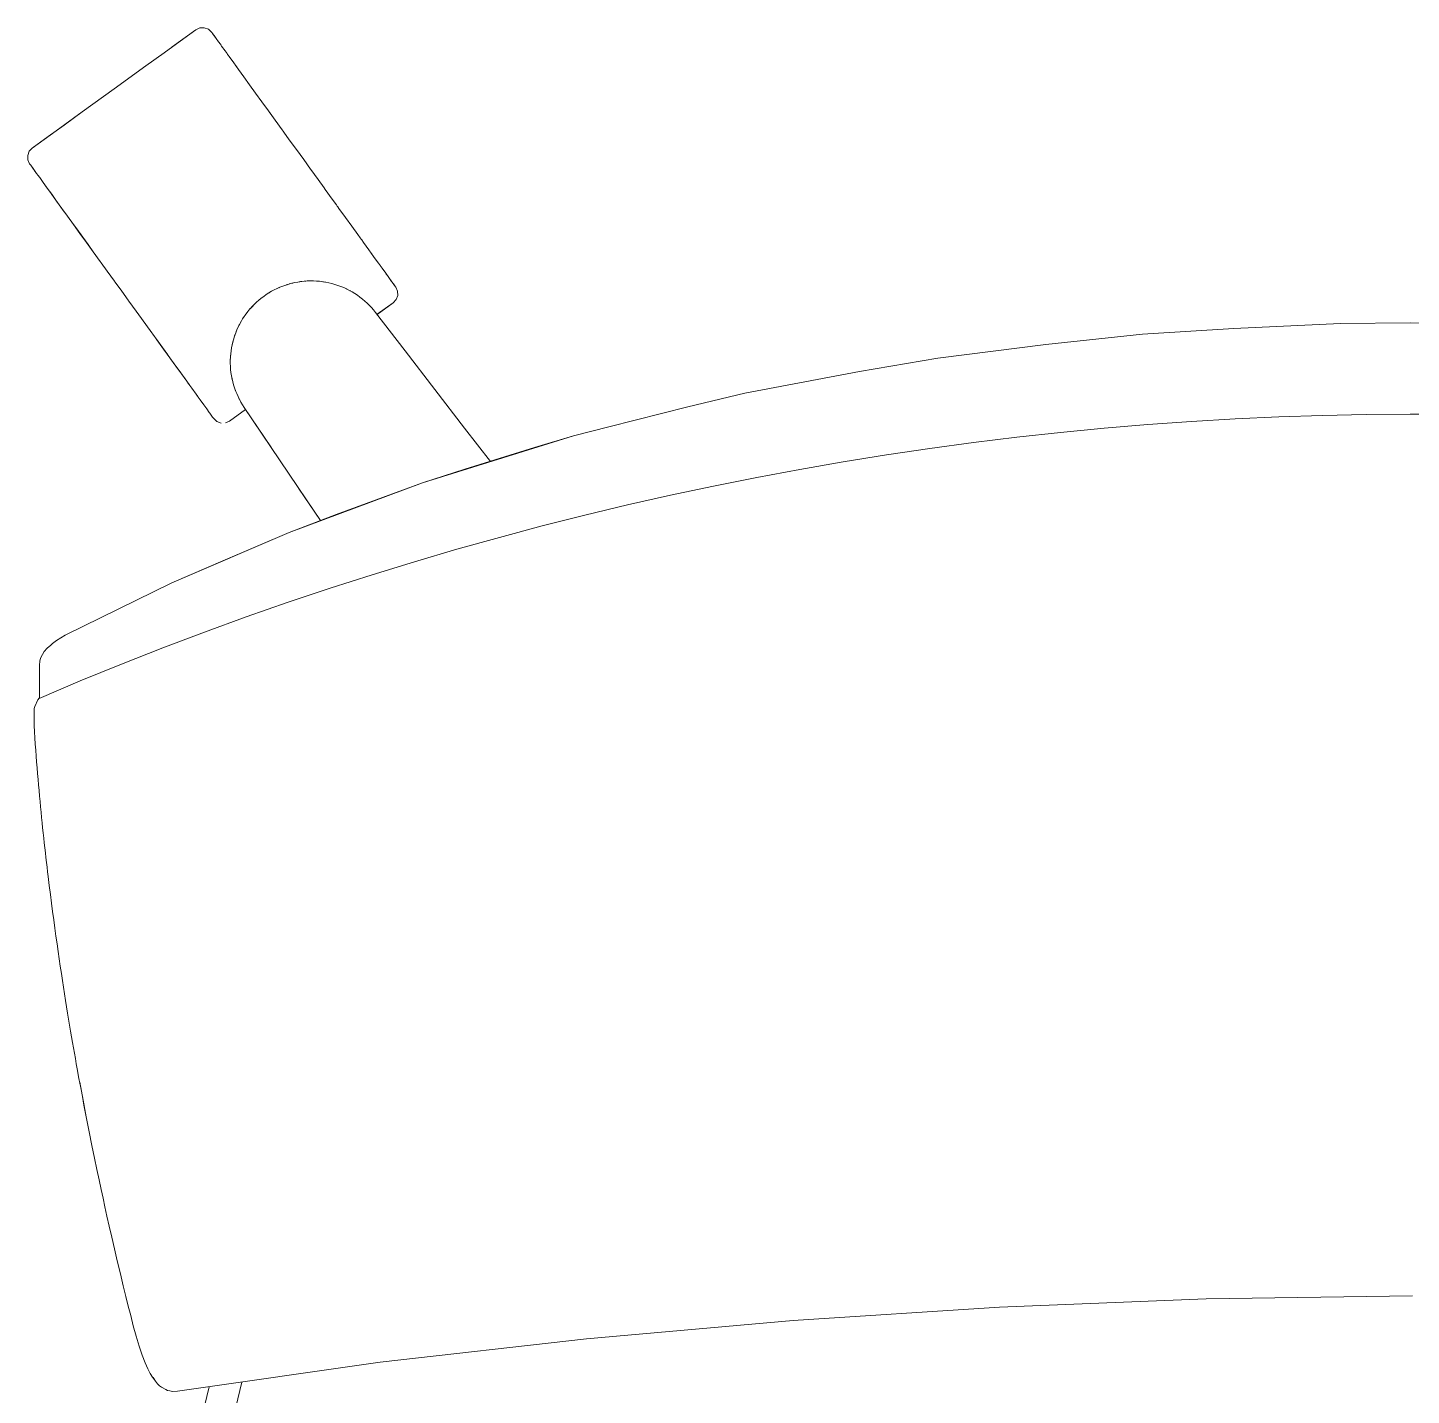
# Model space of a CAD drawing. Header units: inches. Extents: x 14 to 610, y 9 to 600.
# Drawn here: x 455.26 to 464.62, y 552.11 to 561.36 of the extents above; entities that cross this region are included whole.
import ezdxf
from ezdxf.enums import TextEntityAlignment as Align

# ---------------------------------------------------------------- set-up
doc = ezdxf.new("R2010")
doc.units = ezdxf.units.IN
doc.header["$MEASUREMENT"] = 0
doc.layers.add('A-FURN', color=7, linetype='Continuous')
doc.styles.get("Standard").update_dxf_attribs({"font": 'arial.ttf'})

# ---------------------------------------------------------------- blocks, each defined once
blk = doc.blocks.new('P_5CS712HBBK')
at = {"color": 0, "linetype": 'Continuous', "lineweight": 0}
for p, q in [((-8.2846, 25.7792), (-8.4462, 25.6624)), ((-8.2846, 25.7792), (-8.3923, 25.7014)), ((-8.2576, 25.7916), (-8.2846, 25.7792)), ((-8.2846, 25.7792), (-8.2576, 25.7916)), ((-8.228, 25.7927), (-8.2576, 25.7916)), ((-8.2576, 25.7916), (-8.228, 25.7927)), ((-8.2002, 25.7823), (-8.228, 25.7927)), ((-8.228, 25.7927), (-8.2002, 25.7823)), ((-8.1785, 25.7622), (-8.2002, 25.7823)), ((-8.2002, 25.7823), (-8.1785, 25.7622)), ((-8.1766, 25.7595), (-8.1785, 25.7622)), ((-8.1708, 25.7515), (-8.1766, 25.7595)), ((-8.1716, 25.7525), (-8.1718, 25.7529)), ((-8.148, 25.72), (-8.1716, 25.7525)), ((-8.1555, 25.7303), (-8.1716, 25.7525)), ((-8.1613, 25.7383), (-8.1708, 25.7515)), ((-8.5001, 25.6235), (-8.3923, 25.7014)), ((-8.148, 25.72), (-8.1613, 25.7383)), ((-8.1508, 25.7239), (-8.1521, 25.7257)), ((-8.1498, 25.7224), (-8.1508, 25.7239)), ((-8.1505, 25.7234), (-8.1508, 25.7239)), ((-8.1311, 25.6965), (-8.148, 25.72)), ((-8.1193, 25.6802), (-8.1311, 25.6965)), ((-8.1311, 25.6965), (-8.1311, 25.6965)), ((-8.1168, 25.6768), (-8.1193, 25.6802)), ((-8.1147, 25.6738), (-8.1168, 25.6768)), ((-8.1106, 25.6682), (-8.1164, 25.6762)), ((-8.0867, 25.6351), (-8.1106, 25.6682)), ((-8.6232, 25.5345), (-8.5001, 25.6235)), ((-8.0737, 25.6172), (-8.0867, 25.6351)), ((-8.0703, 25.6124), (-8.0737, 25.6172)), ((-8.0669, 25.6077), (-8.0703, 25.6124)), ((-8.0596, 25.5975), (-8.0669, 25.6077)), ((-8.0293, 25.5556), (-8.0596, 25.5975)), ((-8.8387, 25.3788), (-8.6232, 25.5345)), ((-8.6232, 25.5345), (-8.8387, 25.3788)), ((-8.0122, 25.5321), (-8.0293, 25.5556)), ((-8.0122, 25.5321), (-8.0163, 25.5377)), ((-7.9961, 25.5097), (-8.0122, 25.5321)), ((-8.0086, 25.527), (-8.0122, 25.5321)), ((-7.9602, 25.46), (-7.9961, 25.5097)), ((-9.0542, 25.2231), (-8.8387, 25.3788)), ((-8.8387, 25.3788), (-9.0542, 25.2231)), ((-7.9218, 25.4068), (-7.9602, 25.46)), ((-7.9602, 25.46), (-7.9602, 25.46)), ((-7.944, 25.4376), (-7.9602, 25.46)), ((-7.9384, 25.4298), (-7.944, 25.4376)), ((-7.8811, 25.3506), (-7.9218, 25.4068)), ((-7.8384, 25.2915), (-7.8811, 25.3506)), ((-7.8671, 25.3312), (-7.8711, 25.3367)), ((-7.8608, 25.3225), (-7.8671, 25.3312)), ((-7.794, 25.2301), (-7.8384, 25.2915)), ((-7.8384, 25.2915), (-7.794, 25.2301)), ((-9.0542, 25.2231), (-9.2312, 25.0952)), ((-9.1773, 25.1341), (-9.0542, 25.2231)), ((-7.7481, 25.1666), (-7.794, 25.2301)), ((-7.7832, 25.2151), (-7.7865, 25.2197)), ((-7.7771, 25.2066), (-7.7832, 25.2151)), ((-9.3928, 24.9784), (-9.2312, 25.0952)), ((-9.2851, 25.0563), (-9.1773, 25.1341)), ((-7.701, 25.1014), (-7.7481, 25.1666)), ((-7.6942, 25.092), (-7.701, 25.1014)), ((-7.6942, 25.092), (-7.6964, 25.095)), ((-9.3928, 24.9784), (-9.2851, 25.0563)), ((-7.6893, 25.0852), (-7.6942, 25.092)), ((-7.6531, 25.035), (-7.6893, 25.0851)), ((-7.6045, 24.9678), (-7.6531, 25.035)), ((-9.4233, 24.9289), (-9.413, 24.9567)), ((-9.413, 24.9567), (-9.4233, 24.9289)), ((-9.4222, 24.8993), (-9.4233, 24.9289)), ((-9.4233, 24.9289), (-9.4222, 24.8993)), ((-9.413, 24.9567), (-9.3928, 24.9784)), ((-9.3928, 24.9784), (-9.413, 24.9567)), ((-7.5556, 24.9002), (-7.6045, 24.9678)), ((-7.6022, 24.9646), (-7.6029, 24.9657)), ((-7.6021, 24.9645), (-7.6022, 24.9646)), ((-7.6, 24.9617), (-7.6022, 24.9646)), ((-9.4099, 24.8723), (-9.4222, 24.8993)), ((-9.4222, 24.8993), (-9.4099, 24.8723)), ((-9.4099, 24.8723), (-9.408, 24.8697)), ((-9.408, 24.8697), (-9.4022, 24.8617)), ((-9.406, 24.8669), (-9.4029, 24.8627)), ((-9.3822, 24.834), (-9.4029, 24.8627)), ((-9.4022, 24.8617), (-9.3927, 24.8485)), ((-9.3927, 24.8485), (-9.3835, 24.8358)), ((-9.3625, 24.8067), (-9.3822, 24.834)), ((-9.3822, 24.834), (-9.3794, 24.8301)), ((-9.3794, 24.8301), (-9.3625, 24.8067)), ((-7.5091, 24.8358), (-7.5556, 24.9002)), ((-7.5091, 24.8358), (-7.5113, 24.8389)), ((-7.5083, 24.8347), (-7.5091, 24.8358)), ((-7.5068, 24.8326), (-7.5083, 24.8347)), ((-7.4582, 24.7654), (-7.5068, 24.8326)), ((-9.3625, 24.8067), (-9.3625, 24.8067)), ((-9.3625, 24.8067), (-9.342, 24.7784)), ((-9.3482, 24.787), (-9.3507, 24.7904)), ((-9.3461, 24.784), (-9.3482, 24.787)), ((-9.342, 24.7784), (-9.3181, 24.7453)), ((-9.3181, 24.7453), (-9.2909, 24.7077)), ((-9.3016, 24.7226), (-9.3051, 24.7273)), ((-9.2983, 24.718), (-9.3016, 24.7226)), ((-7.4171, 24.7085), (-7.4582, 24.7654)), ((-9.2909, 24.7077), (-9.2606, 24.6658)), ((-9.2436, 24.6422), (-9.2762, 24.6873)), ((-9.2606, 24.6658), (-9.2274, 24.6199)), ((-9.2319, 24.6261), (-9.2436, 24.6422)), ((-9.239, 24.6359), (-9.2436, 24.6422)), ((-9.2319, 24.6261), (-9.1754, 24.5478)), ((-7.417, 24.7084), (-7.422, 24.7152)), ((-7.4102, 24.699), (-7.417, 24.7084)), ((-7.4149, 24.7054), (-7.417, 24.7084)), ((-7.3632, 24.6339), (-7.4102, 24.699)), ((-7.3342, 24.5938), (-7.3632, 24.6339)), ((-9.2274, 24.6199), (-9.2274, 24.6199)), ((-9.2274, 24.6199), (-9.1915, 24.5702)), ((-9.1754, 24.5478), (-9.1915, 24.5702)), ((-9.1915, 24.5702), (-9.1531, 24.517)), ((-9.1697, 24.54), (-9.1754, 24.5478)), ((-7.3281, 24.5853), (-7.3342, 24.5938)), ((-7.3248, 24.5807), (-7.3281, 24.5853)), ((-7.3173, 24.5704), (-7.3248, 24.5807)), ((-7.2729, 24.5089), (-7.3173, 24.5704)), ((-9.1531, 24.517), (-9.1125, 24.4608)), ((-9.0984, 24.4414), (-9.1125, 24.4608)), ((-9.1125, 24.4608), (-9.0698, 24.4017)), ((-9.0146, 24.3253), (-9.0984, 24.4414)), ((-7.2302, 24.4498), (-7.2729, 24.5089)), ((-7.2442, 24.4692), (-7.2504, 24.4779)), ((-7.2402, 24.4637), (-7.2442, 24.4692)), ((-7.1895, 24.3936), (-7.2302, 24.4498)), ((-9.0698, 24.4017), (-9.0254, 24.3402)), ((-7.1729, 24.3706), (-7.1895, 24.3936)), ((-7.1673, 24.3628), (-7.1729, 24.3705)), ((-7.163, 24.3569), (-7.1673, 24.3628)), ((-7.1511, 24.3404), (-7.163, 24.3569)), ((-9.0254, 24.3402), (-8.9795, 24.2767)), ((-8.9795, 24.2767), (-9.0146, 24.3253)), ((-8.9795, 24.2767), (-8.9324, 24.2116)), ((-7.1152, 24.2907), (-7.1511, 24.3404)), ((-7.0991, 24.2684), (-7.1152, 24.2907)), ((-7.099, 24.2684), (-7.1036, 24.2747)), ((-7.082, 24.2448), (-7.099, 24.2684)), ((-7.0949, 24.2627), (-7.099, 24.2684)), ((-8.9324, 24.2116), (-8.9256, 24.2022)), ((-8.9256, 24.2022), (-8.9278, 24.2052)), ((-8.9206, 24.1953), (-8.9256, 24.2022)), ((-8.9255, 24.2021), (-8.8844, 24.1452)), ((-7.0517, 24.2029), (-7.082, 24.2448)), ((-7.041, 24.188), (-7.0517, 24.2029)), ((-7.041, 24.188), (-7.0444, 24.1927)), ((-7.0375, 24.1832), (-7.041, 24.188)), ((-7.0246, 24.1653), (-7.0375, 24.1832)), ((-7.0007, 24.1322), (-7.0246, 24.1653)), ((-8.8844, 24.1452), (-8.8359, 24.078)), ((-8.8359, 24.078), (-8.8336, 24.0748)), ((-8.8336, 24.0748), (-8.8343, 24.0759)), ((-8.8336, 24.0748), (-8.8336, 24.0748)), ((-8.8313, 24.0717), (-8.8336, 24.0748)), ((-8.8313, 24.0717), (-8.787, 24.0104)), ((-7.6566, 24.0584), (-7.6362, 24.0639)), ((-7.6362, 24.0639), (-7.6156, 24.0686)), ((-7.6287, 24.0658), (-7.6344, 24.0643)), ((-7.6322, 24.0648), (-7.6287, 24.0658)), ((-7.6287, 24.0658), (-7.6237, 24.0667)), ((-7.6156, 24.0686), (-7.5948, 24.0725)), ((-7.5948, 24.0725), (-7.574, 24.0756)), ((-7.5948, 24.0725), (-7.5869, 24.0739)), ((-7.5869, 24.0739), (-7.577, 24.0752)), ((-7.5869, 24.0739), (-7.5821, 24.0744)), ((-7.5843, 24.0741), (-7.5869, 24.0739)), ((-7.5756, 24.0754), (-7.577, 24.0752)), ((-7.574, 24.0756), (-7.567, 24.0765)), ((-7.5529, 24.0779), (-7.567, 24.0765)), ((-7.5529, 24.0779), (-7.5319, 24.0794)), ((-7.5447, 24.0786), (-7.5483, 24.0782)), ((-7.5477, 24.0783), (-7.5447, 24.0786)), ((-7.5447, 24.0786), (-7.5411, 24.0788)), ((-7.5319, 24.0794), (-7.5256, 24.0796)), ((-7.5107, 24.0801), (-7.5256, 24.0796)), ((-7.5107, 24.0801), (-7.4896, 24.0799)), ((-7.5107, 24.0801), (-7.5024, 24.0801)), ((-7.5024, 24.0801), (-7.5024, 24.0801)), ((-7.5009, 24.08), (-7.5024, 24.0801)), ((-7.5024, 24.0801), (-7.5024, 24.0801)), ((-7.4896, 24.0799), (-7.4685, 24.079)), ((-7.4685, 24.079), (-7.4474, 24.0772)), ((-7.4474, 24.0772), (-7.4264, 24.0746)), ((-7.4264, 24.0746), (-7.4055, 24.0713)), ((-7.4264, 24.0746), (-7.4121, 24.0724)), ((-7.4213, 24.0738), (-7.4206, 24.0738)), ((-7.4206, 24.0738), (-7.4199, 24.0736)), ((-7.4108, 24.0721), (-7.4121, 24.0724)), ((-7.4055, 24.0713), (-7.3848, 24.0671)), ((-7.3848, 24.0671), (-7.3642, 24.0621)), ((-6.9802, 24.1039), (-7.0007, 24.1322)), ((-6.9944, 24.1236), (-6.9966, 24.1266)), ((-6.992, 24.1202), (-6.9944, 24.1236)), ((-6.9633, 24.0804), (-6.9802, 24.1039)), ((-6.9604, 24.0766), (-6.9802, 24.1039)), ((-6.95, 24.0621), (-6.9633, 24.0804)), ((-6.9397, 24.0479), (-6.9604, 24.0766)), ((-8.787, 24.0104), (-8.7427, 23.949)), ((-7.843, 23.9626), (-7.8262, 23.9753)), ((-7.8262, 23.9753), (-7.8089, 23.9874)), ((-7.8262, 23.9753), (-7.823, 23.9776)), ((-7.823, 23.9776), (-7.8211, 23.9789)), ((-7.823, 23.9776), (-7.8213, 23.9787)), ((-7.8221, 23.9782), (-7.823, 23.9776)), ((-7.8122, 23.9851), (-7.8115, 23.9856)), ((-7.8115, 23.9856), (-7.811, 23.9859)), ((-7.8089, 23.9874), (-7.7912, 23.9988)), ((-7.7912, 23.9988), (-7.773, 24.0095)), ((-7.7888, 24.0002), (-7.7875, 24.001)), ((-7.7855, 24.0021), (-7.7875, 24.001)), ((-7.773, 24.0095), (-7.7545, 24.0195)), ((-7.7545, 24.0195), (-7.7355, 24.0287)), ((-7.7416, 24.0257), (-7.7404, 24.0264)), ((-7.7404, 24.0264), (-7.7394, 24.0268)), ((-7.7355, 24.0287), (-7.7162, 24.0373)), ((-7.7239, 24.0339), (-7.7209, 24.0353)), ((-7.7186, 24.0363), (-7.7209, 24.0353)), ((-7.7162, 24.0373), (-7.6966, 24.0451)), ((-7.6966, 24.0451), (-7.6767, 24.0521)), ((-7.6767, 24.0521), (-7.6566, 24.0584)), ((-7.6767, 24.0521), (-7.6699, 24.0543)), ((-7.6699, 24.0543), (-7.6628, 24.0565)), ((-7.6699, 24.0543), (-7.6671, 24.0551)), ((-7.6686, 24.0547), (-7.6699, 24.0543)), ((-7.665, 24.0558), (-7.6641, 24.0562)), ((-7.6641, 24.0562), (-7.6629, 24.0564)), ((-7.6537, 24.0592), (-7.6504, 24.0602)), ((-7.6414, 24.0625), (-7.6504, 24.0602)), ((-7.3642, 24.0621), (-7.3439, 24.0563)), ((-7.3439, 24.0563), (-7.3237, 24.0497)), ((-7.3439, 24.0563), (-7.3244, 24.05)), ((-7.3413, 24.0555), (-7.3408, 24.0554)), ((-7.3408, 24.0554), (-7.34, 24.0551)), ((-7.3242, 24.0499), (-7.3244, 24.05)), ((-7.3237, 24.0497), (-7.3039, 24.0424)), ((-7.3039, 24.0424), (-7.2843, 24.0343)), ((-7.2843, 24.0343), (-7.2651, 24.0254)), ((-7.2651, 24.0254), (-7.2462, 24.0158)), ((-7.2648, 24.0253), (-7.2646, 24.0252)), ((-7.2646, 24.0252), (-7.2642, 24.025)), ((-7.2462, 24.0158), (-7.2277, 24.0055)), ((-7.2439, 24.0146), (-7.2415, 24.0134)), ((-7.2398, 24.0123), (-7.2415, 24.0134)), ((-7.2277, 24.0055), (-7.2096, 23.9945)), ((-7.2096, 23.9945), (-7.1919, 23.9828)), ((-7.1943, 23.9844), (-7.1937, 23.9841)), ((-7.1937, 23.9841), (-7.1934, 23.9838)), ((-7.1919, 23.9828), (-7.1748, 23.9705)), ((-7.1748, 23.9705), (-7.1581, 23.9574)), ((-6.9404, 24.0489), (-6.95, 24.0621)), ((-6.95, 24.0621), (-6.95, 24.0621)), ((-6.9347, 24.0409), (-6.9404, 24.0489)), ((-6.9347, 24.0409), (-6.9397, 24.0479)), ((-6.9347, 24.0409), (-6.9397, 24.0479)), ((-6.9328, 24.0383), (-6.9347, 24.0409)), ((-6.9204, 24.0113), (-6.9328, 24.0383)), ((-6.9328, 24.0383), (-6.9204, 24.0113)), ((-6.9297, 23.9539), (-6.9193, 23.9817)), ((-6.9193, 23.9817), (-6.9297, 23.9539)), ((-6.9193, 23.9817), (-6.9204, 24.0113)), ((-6.9204, 24.0113), (-6.9193, 23.9817)), ((-8.7405, 23.946), (-8.7427, 23.949)), ((-8.7405, 23.9461), (-8.7405, 23.946)), ((-8.7397, 23.9449), (-8.7405, 23.946)), ((-8.7405, 23.946), (-8.7381, 23.9428)), ((-8.7381, 23.9428), (-8.6896, 23.8755)), ((-7.9324, 23.8738), (-7.9189, 23.89)), ((-7.9189, 23.89), (-7.9049, 23.9057)), ((-7.9186, 23.8903), (-7.9157, 23.894)), ((-7.9157, 23.894), (-7.9036, 23.9071)), ((-7.9157, 23.894), (-7.9093, 23.9007)), ((-7.9049, 23.9057), (-7.8902, 23.9208)), ((-7.8872, 23.9241), (-7.9036, 23.9071)), ((-7.8949, 23.916), (-7.8872, 23.9241)), ((-7.8902, 23.9208), (-7.875, 23.9353)), ((-7.8902, 23.9208), (-7.8872, 23.9241)), ((-7.8872, 23.9241), (-7.8791, 23.9314)), ((-7.8835, 23.9272), (-7.8872, 23.9241)), ((-7.8761, 23.9343), (-7.8757, 23.9347)), ((-7.8757, 23.9347), (-7.8755, 23.9349)), ((-7.875, 23.9353), (-7.8593, 23.9493)), ((-7.8624, 23.9465), (-7.8563, 23.952)), ((-7.8593, 23.9493), (-7.843, 23.9626)), ((-7.8563, 23.952), (-7.8487, 23.958)), ((-7.8563, 23.952), (-7.8502, 23.9567)), ((-7.8466, 23.9597), (-7.8487, 23.958)), ((-7.1688, 23.9658), (-7.1658, 23.9636)), ((-7.1642, 23.9622), (-7.1658, 23.9636)), ((-7.1581, 23.9574), (-7.1419, 23.9438)), ((-7.1419, 23.9438), (-7.1263, 23.9295)), ((-7.1308, 23.9336), (-7.1298, 23.9328)), ((-7.1298, 23.9328), (-7.1291, 23.9321)), ((-7.1263, 23.9295), (-7.1112, 23.9147)), ((-7.1112, 23.9147), (-7.0967, 23.8992)), ((-7.1015, 23.9043), (-7.0994, 23.9021)), ((-7.0985, 23.9012), (-7.0994, 23.9021)), ((-7.0967, 23.8992), (-7.0829, 23.8833)), ((-7.0696, 23.8668), (-7.0829, 23.8833)), ((-6.9498, 23.9322), (-7.0592, 23.8532)), ((-6.9498, 23.9322), (-7.0576, 23.8543)), ((-6.9498, 23.9322), (-6.9297, 23.9539)), ((-6.9297, 23.9539), (-6.9498, 23.9322)), ((-8.6896, 23.8755), (-8.6534, 23.8255)), ((-8.6484, 23.8186), (-8.6534, 23.8255)), ((-8.6462, 23.8156), (-8.6484, 23.8186)), ((-8.6462, 23.8156), (-8.6416, 23.8092)), ((-8.6416, 23.8092), (-8.5945, 23.744)), ((-7.9897, 23.7859), (-7.9935, 23.7785)), ((-7.9903, 23.7848), (-7.99, 23.7853)), ((-7.9898, 23.7856), (-7.99, 23.7853)), ((-7.9897, 23.7859), (-7.9796, 23.8043)), ((-7.9796, 23.8043), (-7.9688, 23.8224)), ((-7.9783, 23.8065), (-7.978, 23.8072)), ((-7.978, 23.8072), (-7.9774, 23.808)), ((-7.9688, 23.8224), (-7.9573, 23.84)), ((-7.9573, 23.84), (-7.9452, 23.8572)), ((-7.9529, 23.8462), (-7.951, 23.8491)), ((-7.947, 23.8546), (-7.951, 23.8491)), ((-7.9452, 23.8572), (-7.9324, 23.8738)), ((-7.9452, 23.8572), (-7.9419, 23.8615)), ((-7.9419, 23.8615), (-7.94, 23.8639)), ((-7.9411, 23.8624), (-7.9419, 23.8615)), ((-7.9318, 23.8745), (-7.9316, 23.8748)), ((-7.9316, 23.8748), (-7.9313, 23.8751)), ((-7.0751, 23.8736), (-7.0742, 23.8726)), ((-7.0742, 23.8726), (-7.0735, 23.8716)), ((-7.0697, 23.8668), (-7.0696, 23.8668)), ((-7.0696, 23.8668), (-6.8685, 23.6061)), ((-7.0576, 23.8543), (-7.0592, 23.8532)), ((-0.54, 23.7909), (-1.2612, 23.7576)), ((-0.54, 23.7909), (-0.0685, 23.7968)), ((0.4031, 23.7933), (-0.0685, 23.7968)), ((-8.5945, 23.744), (-8.5656, 23.704)), ((-8.5594, 23.6955), (-8.5656, 23.704)), ((-8.5597, 23.6959), (-8.5594, 23.6955)), ((-8.4756, 23.5794), (-8.5594, 23.6955)), ((-8.5594, 23.6955), (-8.5486, 23.6805)), ((-8.0228, 23.7088), (-8.0337, 23.6721)), ((-8.0292, 23.6887), (-8.0228, 23.7088)), ((-8.0228, 23.7088), (-8.0156, 23.7285)), ((-8.0228, 23.7088), (-8.0217, 23.7118)), ((-8.0217, 23.7118), (-8.02, 23.7167)), ((-8.0217, 23.7118), (-8.0211, 23.7135)), ((-8.0214, 23.7126), (-8.0217, 23.7118)), ((-8.0189, 23.7194), (-8.02, 23.7167)), ((-8.0156, 23.7285), (-8.0077, 23.748)), ((-8.014, 23.7325), (-8.0137, 23.7334)), ((-8.0137, 23.7334), (-8.0132, 23.7345)), ((-8.0077, 23.748), (-7.9935, 23.7785)), ((-8.0077, 23.748), (-7.999, 23.7671)), ((-7.999, 23.7671), (-7.9935, 23.7785)), ((-1.8782, 23.72), (-2.5338, 23.6502)), ((-1.8782, 23.72), (-1.2612, 23.7576)), ((-8.5486, 23.6805), (-8.5042, 23.6191)), ((-8.5042, 23.6191), (-8.4616, 23.56)), ((-8.0495, 23.5858), (-8.047, 23.6067)), ((-8.047, 23.6067), (-8.0437, 23.6274)), ((-8.0437, 23.6274), (-8.0397, 23.648)), ((-8.0437, 23.6274), (-8.0434, 23.6296)), ((-8.0434, 23.6296), (-8.0404, 23.6447)), ((-8.0434, 23.6296), (-8.0424, 23.6339)), ((-8.043, 23.6313), (-8.0434, 23.6296)), ((-8.04, 23.6464), (-8.0404, 23.6447)), ((-8.0397, 23.648), (-8.0337, 23.6721)), ((-8.0397, 23.648), (-8.0348, 23.6685)), ((-8.0383, 23.654), (-8.0381, 23.6552)), ((-8.0381, 23.6552), (-8.0377, 23.6565)), ((-8.0348, 23.6685), (-8.0292, 23.6887)), ((-8.0342, 23.6711), (-8.0348, 23.6686)), ((-8.0346, 23.6691), (-8.0342, 23.6711)), ((-6.8685, 23.6061), (-6.6674, 23.3455)), ((-3.2645, 23.5584), (-2.5338, 23.6502)), ((-8.4715, 23.5738), (-8.4756, 23.5794)), ((-8.4616, 23.56), (-8.4209, 23.5037)), ((-8.4209, 23.5037), (-8.4562, 23.5526)), ((-8.3986, 23.473), (-8.4209, 23.5037)), ((-8.3986, 23.473), (-8.4209, 23.5037)), ((-8.4209, 23.5037), (-8.3825, 23.4506)), ((-8.0521, 23.5227), (-8.052, 23.5438)), ((-8.0513, 23.5017), (-8.0521, 23.5227)), ((-8.052, 23.5438), (-8.0511, 23.5648)), ((-8.052, 23.5454), (-8.0518, 23.5497)), ((-8.052, 23.5454), (-8.0519, 23.5467)), ((-8.0519, 23.5459), (-8.052, 23.5454)), ((-8.052, 23.5438), (-8.052, 23.5454)), ((-8.0514, 23.503), (-8.0514, 23.5035)), ((-8.0514, 23.503), (-8.0513, 23.5025)), ((-8.0513, 23.5028), (-8.0514, 23.503)), ((-8.0511, 23.5648), (-8.0495, 23.5858)), ((-8.0509, 23.568), (-8.0508, 23.5706)), ((-8.0493, 23.5876), (-8.0508, 23.5706)), ((-8.0505, 23.5741), (-8.0504, 23.5747)), ((-8.0505, 23.5737), (-8.0505, 23.5741)), ((-8.0494, 23.5864), (-8.0493, 23.5876)), ((-8.0493, 23.5876), (-8.0489, 23.5908)), ((-3.2645, 23.5584), (-3.794, 23.4673)), ((-8.3466, 23.4009), (-8.3986, 23.473)), ((-8.3768, 23.4427), (-8.3825, 23.4506)), ((-8.3825, 23.4506), (-8.3466, 23.4009)), ((-8.0497, 23.4806), (-8.0513, 23.5017)), ((-8.0512, 23.5008), (-8.051, 23.4957)), ((-8.0506, 23.4919), (-8.051, 23.4957)), ((-8.0507, 23.4922), (-8.0507, 23.4932)), ((-8.0505, 23.4907), (-8.0507, 23.4922)), ((-8.0474, 23.4597), (-8.0497, 23.4806)), ((-8.0475, 23.4608), (-8.0475, 23.4613)), ((-8.0475, 23.4608), (-8.0475, 23.4611)), ((-8.0475, 23.4609), (-8.0475, 23.4608)), ((-8.0474, 23.4597), (-8.0475, 23.4608)), ((-8.0442, 23.4388), (-8.0474, 23.4597)), ((-8.0402, 23.4181), (-8.0442, 23.4388)), ((-8.0414, 23.4243), (-8.041, 23.4216)), ((-8.0404, 23.4191), (-8.041, 23.4216)), ((-8.0404, 23.4191), (-8.0405, 23.4196)), ((-8.0404, 23.4188), (-8.0404, 23.4191)), ((-8.0355, 23.3976), (-8.0402, 23.4181)), ((-8.0387, 23.4111), (-8.0389, 23.4123)), ((-8.0383, 23.4098), (-8.0387, 23.4111)), ((-4.5691, 23.3197), (-3.794, 23.4673)), ((-8.3466, 23.4009), (-8.335, 23.3849)), ((-8.3421, 23.3947), (-8.3304, 23.3785)), ((-8.3304, 23.3785), (-8.335, 23.3849)), ((-8.3263, 23.3729), (-8.3304, 23.3785)), ((-8.3263, 23.3729), (-8.3134, 23.355)), ((-8.3134, 23.355), (-8.2831, 23.3131)), ((-8.0299, 23.3772), (-8.0355, 23.3976)), ((-8.0301, 23.3779), (-8.0303, 23.3786)), ((-8.0302, 23.3782), (-8.0301, 23.3779)), ((-8.0299, 23.3772), (-8.0301, 23.3779)), ((-8.0236, 23.357), (-8.0299, 23.3772)), ((-8.0164, 23.3372), (-8.0236, 23.357)), ((-8.0219, 23.3524), (-8.0209, 23.3494)), ((-8.0166, 23.3377), (-8.0209, 23.3494)), ((-8.0166, 23.3377), (-8.0169, 23.3384)), ((-8.0165, 23.3374), (-8.0166, 23.3377)), ((-8.0086, 23.3175), (-8.0164, 23.3372)), ((-8.0147, 23.3327), (-8.015, 23.3336)), ((-8.0142, 23.3316), (-8.0147, 23.3327)), ((-7.9999, 23.2982), (-8.0086, 23.3175)), ((-6.6674, 23.3455), (-6.4663, 23.0849)), ((-4.5691, 23.3197), (-4.9566, 23.2274)), ((-8.2831, 23.3131), (-8.2727, 23.2986)), ((-8.2724, 23.2982), (-8.2757, 23.3029)), ((-8.2689, 23.2934), (-8.2724, 23.2982)), ((-8.2689, 23.2934), (-8.2559, 23.2755)), ((-8.232, 23.2424), (-8.2559, 23.2755)), ((-8.2559, 23.2755), (-8.232, 23.2424)), ((-8.2258, 23.2338), (-8.232, 23.2424)), ((-8.232, 23.2424), (-8.2115, 23.214)), ((-8.2258, 23.2338), (-8.228, 23.2368)), ((-8.2233, 23.2304), (-8.2258, 23.2338)), ((-8.0001, 23.2986), (-8.0003, 23.2992)), ((-8.0002, 23.2988), (-8.0001, 23.2986)), ((-7.9999, 23.2982), (-8.0001, 23.2986)), ((-7.9905, 23.2793), (-7.9999, 23.2982)), ((-7.9999, 23.2982), (-7.9913, 23.2807)), ((-7.9908, 23.2797), (-7.9913, 23.2807)), ((-7.9804, 23.2607), (-7.9905, 23.2793)), ((-7.9805, 23.2608), (-7.9851, 23.2693)), ((-7.9805, 23.2608), (-7.9809, 23.2615)), ((-7.9802, 23.2604), (-7.9805, 23.2608)), ((-7.9696, 23.2425), (-7.9804, 23.2607)), ((-7.9794, 23.2588), (-7.9796, 23.2592)), ((-7.979, 23.2582), (-7.9794, 23.2588)), ((-7.9581, 23.2247), (-7.9696, 23.2425)), ((-7.9581, 23.2247), (-7.9586, 23.2254)), ((-7.9581, 23.2247), (-7.9583, 23.2249)), ((-7.9581, 23.2247), (-7.9581, 23.2247)), ((-7.9581, 23.2247), (-7.5356, 22.5995)), ((-7.7738, 22.952), (-7.9581, 23.2247)), ((-7.9581, 23.2247), (-7.9581, 23.2247)), ((-4.9566, 23.2274), (-5.4903, 23.0933)), ((-4.9566, 23.2274), (-5.4903, 23.0933)), ((-8.2115, 23.214), (-8.1946, 23.1906)), ((-8.1946, 23.1906), (-8.1918, 23.1867)), ((-8.1918, 23.1867), (-8.1929, 23.1882)), ((-8.1905, 23.1849), (-8.1918, 23.1867)), ((-8.1905, 23.1849), (-8.1813, 23.1722)), ((-8.1813, 23.1722), (-8.1718, 23.159)), ((-8.1718, 23.159), (-8.166, 23.1511)), ((-8.1711, 23.1581), (-8.1714, 23.1585)), ((-8.1708, 23.1577), (-8.1711, 23.1581)), ((-8.166, 23.1511), (-8.1641, 23.1484)), ((-8.1424, 23.1283), (-8.1641, 23.1484)), ((-8.1641, 23.1484), (-8.1641, 23.1484)), ((-8.1641, 23.1484), (-8.1424, 23.1283)), ((-8.1146, 23.1179), (-8.1424, 23.1283)), ((-8.1424, 23.1283), (-8.1146, 23.1179)), ((-8.0581, 23.1314), (-8.085, 23.119)), ((-8.085, 23.119), (-8.0581, 23.1314)), ((-8.0581, 23.1314), (-7.9485, 23.2105)), ((-7.9503, 23.2092), (-8.0581, 23.1314)), ((-7.9485, 23.2105), (-7.9503, 23.2092)), ((-6.4663, 23.0849), (-6.2923, 22.8594)), ((-5.7299, 23.0325), (-5.4903, 23.0933)), ((-6.7515, 22.7152), (-5.7299, 23.0325)), ((-5.9926, 22.9523), (-6.4658, 22.8057)), ((-5.9926, 22.9523), (-6.4658, 22.8057)), ((-5.7299, 23.0325), (-5.9926, 22.9523)), ((-6.7515, 22.7152), (-6.4658, 22.8057)), ((-7.654, 22.3793), (-6.7515, 22.7152)), ((-7.4409, 22.4594), (-7.5895, 22.6792)), ((-6.7515, 22.7152), (-7.3353, 22.4991)), ((-7.5356, 22.5995), (-7.4409, 22.4594)), ((-7.654, 22.3793), (-7.3353, 22.4991)), ((-8.4473, 22.037), (-7.654, 22.3793)), ((-7.654, 22.3793), (-8.1037, 22.1857)), ((-8.4473, 22.037), (-8.1037, 22.1857)), ((-8.4473, 22.037), (-9.1685, 21.6839)), ((-9.2546, 21.628), (-9.2287, 21.6478)), ((-9.2287, 21.6478), (-9.2, 21.6665)), ((-9.2, 21.6665), (-9.1685, 21.6839)), ((-9.3223, 21.5542), (-9.3354, 21.5291)), ((-9.3223, 21.5542), (-9.311, 21.573)), ((-9.311, 21.573), (-9.2913, 21.5954)), ((-9.2913, 21.5954), (-9.2674, 21.617)), ((-9.2546, 21.628), (-9.2674, 21.617)), ((-9.3444, 21.4804), (-9.3401, 21.509)), ((-9.3444, 21.4804), (-9.3401, 21.509)), ((-9.3444, 21.4804), (-9.3438, 21.2593)), ((-9.3438, 21.2593), (-9.3444, 21.4804)), ((-9.3354, 21.5291), (-9.3401, 21.509)), ((-9.3464, 21.2567), (-9.3539, 21.2458)), ((-9.3792, 21.189), (-9.3801, 21.1729)), ((-9.3801, 21.1729), (-9.3799, 21.0723)), ((-9.3799, 21.0723), (-9.3801, 21.1729)), ((-9.3752, 21.2023), (-9.3792, 21.189)), ((-9.3752, 21.2023), (-9.3539, 21.2458)), ((-9.3799, 21.0723), (-9.3773, 21.0302)), ((-9.3799, 21.0723), (-9.3773, 21.0302)), ((-9.3773, 21.0302), (-9.3746, 20.9886)), ((-9.3773, 21.0302), (-9.3746, 20.9886)), ((-9.3746, 20.9886), (-9.3717, 20.9473)), ((-9.3746, 20.9886), (-9.3717, 20.9473)), ((-9.3717, 20.9473), (-9.3689, 20.9065)), ((-9.3717, 20.9473), (-9.3689, 20.9065)), ((-9.3689, 20.9065), (-9.3659, 20.866)), ((-9.3689, 20.9065), (-9.3659, 20.866)), ((-9.3659, 20.866), (-9.3628, 20.8261)), ((-9.3659, 20.866), (-9.3628, 20.8261)), ((-9.3628, 20.8261), (-9.3597, 20.7865)), ((-9.3628, 20.8261), (-9.3597, 20.7865)), ((-9.3597, 20.7865), (-9.3565, 20.7474)), ((-9.3597, 20.7865), (-9.3565, 20.7474)), ((-9.3565, 20.7474), (-9.3533, 20.7087)), ((-9.3565, 20.7474), (-9.3533, 20.7087)), ((-9.3533, 20.7087), (-9.35, 20.6705)), ((-9.3533, 20.7087), (-9.35, 20.6705)), ((-9.35, 20.6705), (-9.3466, 20.6328)), ((-9.35, 20.6705), (-9.3466, 20.6328)), ((-9.3466, 20.6328), (-9.3432, 20.5955)), ((-9.3466, 20.6328), (-9.3432, 20.5955)), ((-9.3432, 20.5955), (-9.3398, 20.5586)), ((-9.3432, 20.5955), (-9.3398, 20.5586)), ((-9.3398, 20.5586), (-9.3363, 20.5222)), ((-9.3398, 20.5586), (-9.3363, 20.5222)), ((-9.3363, 20.5222), (-9.3328, 20.4861)), ((-9.3363, 20.5222), (-9.3328, 20.4861)), ((-9.3328, 20.4861), (-9.3292, 20.4505)), ((-9.3328, 20.4861), (-9.3292, 20.4505)), ((-9.3292, 20.4505), (-9.3256, 20.4153)), ((-9.3292, 20.4505), (-9.3256, 20.4153)), ((-9.3256, 20.4153), (-9.322, 20.3804)), ((-9.3256, 20.4153), (-9.322, 20.3804)), ((-9.322, 20.3804), (-9.3184, 20.346)), ((-9.322, 20.3804), (-9.3184, 20.346)), ((-9.3184, 20.346), (-9.3148, 20.3119)), ((-9.3184, 20.346), (-9.3148, 20.3119)), ((-9.3148, 20.3119), (-9.3111, 20.2782)), ((-9.3148, 20.3119), (-9.3111, 20.2782)), ((-9.3111, 20.2782), (-9.3074, 20.2449)), ((-9.3111, 20.2782), (-9.3074, 20.2449)), ((-9.3074, 20.2449), (-9.3037, 20.212)), ((-9.3074, 20.2449), (-9.3037, 20.212)), ((-9.3037, 20.212), (-9.3, 20.1793)), ((-9.3037, 20.212), (-9.3, 20.1793)), ((-9.3, 20.1793), (-9.2962, 20.1471)), ((-9.3, 20.1793), (-9.2962, 20.1471)), ((-9.2962, 20.1471), (-9.2925, 20.1152)), ((-9.2962, 20.1471), (-9.2925, 20.1152)), ((-9.2925, 20.1152), (-9.2887, 20.0836)), ((-9.2925, 20.1152), (-9.2887, 20.0836)), ((-9.2887, 20.0836), (-9.285, 20.0523)), ((-9.2887, 20.0836), (-9.285, 20.0523)), ((-9.285, 20.0523), (-9.2774, 19.9909)), ((-9.285, 20.0523), (-9.2774, 19.9909)), ((-9.2774, 19.9909), (-9.2699, 19.9307)), ((-9.2774, 19.9909), (-9.2699, 19.9307)), ((-9.2699, 19.9307), (-9.2623, 19.8718)), ((-9.2699, 19.9307), (-9.2623, 19.8718)), ((-9.2623, 19.8718), (-9.2548, 19.8142)), ((-9.2623, 19.8718), (-9.2548, 19.8142)), ((-9.2548, 19.8142), (-9.2473, 19.7579)), ((-9.2548, 19.8142), (-9.2473, 19.7579)), ((-9.2473, 19.7579), (-9.2398, 19.7027)), ((-9.2473, 19.7579), (-9.2398, 19.7027)), ((-9.2398, 19.7027), (-9.2323, 19.6488)), ((-9.2398, 19.7027), (-9.2323, 19.6488)), ((-9.2323, 19.6488), (-9.2248, 19.596)), ((-9.2323, 19.6488), (-9.2248, 19.596)), ((-9.2248, 19.596), (-9.2174, 19.5444)), ((-9.2248, 19.596), (-9.2174, 19.5444)), ((-9.2174, 19.5444), (-9.21, 19.4939)), ((-9.2174, 19.5444), (-9.21, 19.4939)), ((-9.21, 19.4939), (-9.2027, 19.4445)), ((-9.21, 19.4939), (-9.2027, 19.4445)), ((-9.2027, 19.4445), (-9.1954, 19.3962)), ((-9.2027, 19.4445), (-9.1954, 19.3962)), ((-9.1954, 19.3962), (-9.1882, 19.349)), ((-9.1954, 19.3962), (-9.1882, 19.349)), ((-9.1882, 19.349), (-9.1811, 19.3027)), ((-9.1882, 19.349), (-9.1811, 19.3027)), ((-9.1811, 19.3027), (-9.174, 19.2575)), ((-9.1811, 19.3027), (-9.174, 19.2575)), ((-9.174, 19.2575), (-9.1669, 19.2133)), ((-9.174, 19.2575), (-9.1669, 19.2133)), ((-9.1669, 19.2133), (-9.16, 19.17)), ((-9.1669, 19.2133), (-9.16, 19.17)), ((-9.16, 19.17), (-9.1531, 19.1276)), ((-9.16, 19.17), (-9.1531, 19.1276)), ((-9.1531, 19.1276), (-9.1462, 19.0862)), ((-9.1531, 19.1276), (-9.1462, 19.0862)), ((-9.1462, 19.0862), (-9.1395, 19.0457)), ((-9.1395, 19.0457), (-9.1328, 19.006)), ((-9.1395, 19.0457), (-9.1328, 19.006)), ((-9.1328, 19.006), (-9.1262, 18.9672)), ((-9.1328, 19.006), (-9.1262, 18.9672)), ((-9.1262, 18.9672), (-9.1196, 18.9292)), ((-9.1262, 18.9672), (-9.1196, 18.9292)), ((-9.1196, 18.9292), (-9.1132, 18.892)), ((-9.1196, 18.9292), (-9.1132, 18.892)), ((-9.1132, 18.892), (-9.1068, 18.8556)), ((-9.1132, 18.892), (-9.1068, 18.8556)), ((-9.1068, 18.8556), (-9.1005, 18.82)), ((-9.1068, 18.8556), (-9.1005, 18.82)), ((-9.1005, 18.82), (-9.0942, 18.7851)), ((-9.1005, 18.82), (-9.0942, 18.7851)), ((-9.0942, 18.7851), (-9.0881, 18.7511)), ((-9.0942, 18.7851), (-9.0881, 18.7511)), ((-9.0881, 18.7511), (-9.0761, 18.6853)), ((-9.0881, 18.7511), (-9.0761, 18.6853)), ((-9.0761, 18.6853), (-9.0644, 18.6225)), ((-9.0761, 18.6853), (-9.0644, 18.6225)), ((-9.0712, 18.6609), (-9.0483, 18.5379)), ((-9.0644, 18.6225), (-9.0531, 18.5627)), ((-9.0644, 18.6225), (-9.0531, 18.5627)), ((-9.0531, 18.5627), (-9.0422, 18.5056)), ((-9.0531, 18.5627), (-9.0422, 18.5056)), ((-9.0483, 18.5379), (-9.0269, 18.426)), ((-9.0269, 18.426), (-9.0422, 18.5056)), ((-9.0269, 18.426), (-9.0068, 18.324)), ((-9.0068, 18.324), (-8.9881, 18.2311)), ((-8.9881, 18.2311), (-8.9709, 18.1469)), ((-8.9709, 18.1469), (-8.9549, 18.0701)), ((-8.9549, 18.0701), (-8.9399, 17.9995)), ((-8.9399, 17.9995), (-8.926, 17.9346)), ((-8.926, 17.9346), (-8.9133, 17.8759)), ((-8.9133, 17.8759), (-8.9005, 17.8176)), ((-8.9005, 17.8176), (-8.8866, 17.7552)), ((-8.8866, 17.7552), (-8.8711, 17.6867)), ((-8.8711, 17.6867), (-8.8541, 17.6119)), ((-8.8541, 17.6119), (-8.8362, 17.5342)), ((-8.8362, 17.5342), (-8.817, 17.4519)), ((-8.817, 17.4519), (-8.7962, 17.3641)), ((-8.7962, 17.3641), (-8.777, 17.2839)), ((-8.777, 17.2839), (-8.7592, 17.2114)), ((-8.7592, 17.2114), (-8.7425, 17.1447)), ((-8.7425, 17.1447), (-8.7263, 17.0813)), ((-2.8462, 17.1392), (-4.2435, 17.0493)), ((-1.4489, 17.1946), (-2.8462, 17.1392)), ((-0.0515, 17.2154), (-1.4489, 17.1946)), ((-8.7263, 17.0813), (-8.7084, 17.0136)), ((-4.2435, 17.0493), (-5.6406, 16.9248)), ((-8.7084, 17.0136), (-8.6887, 16.9427)), ((-8.6887, 16.9427), (-8.6686, 16.8755)), ((-8.6686, 16.8755), (-8.6484, 16.8148)), ((-5.6406, 16.9248), (-7.0377, 16.7658)), ((-8.6484, 16.8148), (-8.6289, 16.7628)), ((-8.6289, 16.7628), (-8.6109, 16.722)), ((-7.0377, 16.7658), (-8.4097, 16.5697)), ((-8.6109, 16.722), (-8.594, 16.6899)), ((-8.594, 16.6899), (-8.5779, 16.6653)), ((-8.5593, 16.6372), (-8.5779, 16.6653)), ((-8.5752, 16.6622), (-8.5593, 16.6372)), ((-8.5593, 16.6372), (-8.5446, 16.6192)), ((-8.5446, 16.6192), (-8.5312, 16.6069)), ((-8.5312, 16.6069), (-8.5185, 16.5987)), ((-8.4891, 16.5809), (-8.5185, 16.5987)), ((-8.4891, 16.5809), (-8.4766, 16.5755)), ((-8.4766, 16.5755), (-8.4623, 16.5727)), ((-8.2553, 16.3475), (-8.1944, 16.6004)), ((-8.2553, 16.3475), (-8.1944, 16.6004)), ((-8.052, 16.3053), (-7.9731, 16.6321)), ((-8.052, 16.3053), (-7.9731, 16.6321)), ((-8.4623, 16.5727), (-8.4435, 16.5687)), ((-8.4097, 16.5697), (-8.4435, 16.5687))]:
    blk.add_line(p, q, dxfattribs=at)
blk.add_arc((-0.0048, -0.472), 23.6516, 67.04425, 113.2638, dxfattribs=at)
at = {"layer": 'A-FURN'}
blk.add_attdef('CAPTG', text='', height=7, dxfattribs=at).set_placement((-1, -3.8193), align=Align.CENTER)
at = {"layer": 'A-FURN', "flags": 1}
for tag in ['CAPPN', 'CAPPD', 'CAPMG', 'CAPMC', 'CAPGC', 'CAPALIAS1', 'CAPALIAS2', 'CAPALIAS3', 'CAPBLDG', 'CAPFLOOR', 'CAPDEPT', 'CAPPERSON', 'CAPPL', 'CAPQT', 'CAPDH']:
    blk.add_attdef(tag, (0, 0), '', height=0.001, dxfattribs=at)

msp = doc.modelspace()

# ---------------------------------------------------------------- block references
at = {"layer": 'A-FURN'}
msp.add_blockref('P_5CS712HBBK', (464.67983, 535.56907), dxfattribs=at)

doc.saveas('drawing.dxf')
